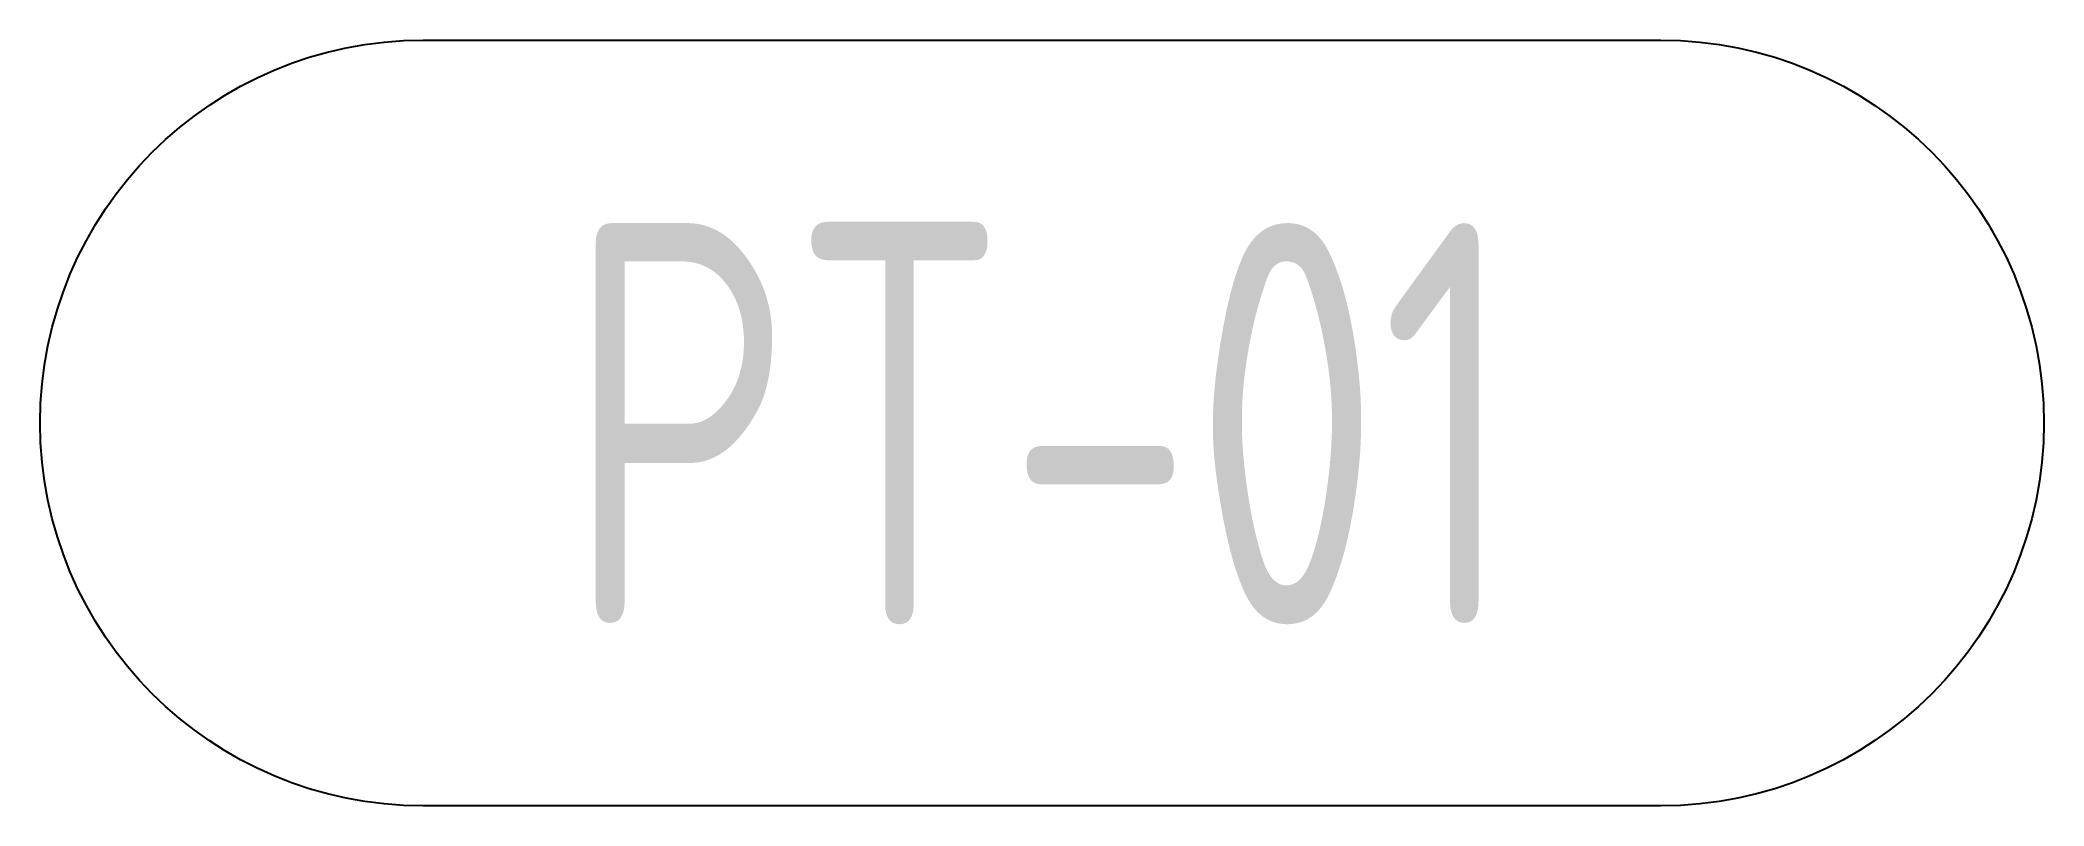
# Model space of a CAD drawing. Header units: metres. Extents: x -0.000006 to 0.000006, y -0.0000023 to 0.0000023.
import ezdxf
from ezdxf.enums import TextEntityAlignment as Align

# ---------------------------------------------------------------- set-up
doc = ezdxf.new("R2010")
doc.units = ezdxf.units.M
doc.header["$MEASUREMENT"] = 0
doc.layers.add('0 @ 0.001', color=7, linetype='Continuous')
doc.styles.add('HandAttr', font='archquik.shx', dxfattribs={"width": 0.8})

# ---------------------------------------------------------------- blocks, each defined once
blk = doc.blocks.new('Finish Tag')
at = {"color": 0, "linetype": 'ByBlock'}
blk.add_lwpolyline([(0.0037, -0.002291), (-0.0037, -0.002291, -1), (-0.0037, 0.002291), (0.0037, 0.002291, -1)], format="xyb", close=True, dxfattribs=at)
at = {"color": 0, "linetype": 'ByBlock', "style": 'HandAttr', "width": 0.8}
blk.add_attdef('FIN_TAG', text='', height=0.0024, dxfattribs=at).set_placement((0, 0), align=Align.MIDDLE)

msp = doc.modelspace()

# ---------------------------------------------------------------- block references
at = {"layer": '0 @ 0.001', "xscale": 0.001, "yscale": 0.001, "zscale": 0.001}
msp.add_blockref('Finish Tag', (0, 0), dxfattribs=at).add_auto_attribs({'FIN_TAG': 'PT-01'})

doc.saveas('drawing.dxf')
